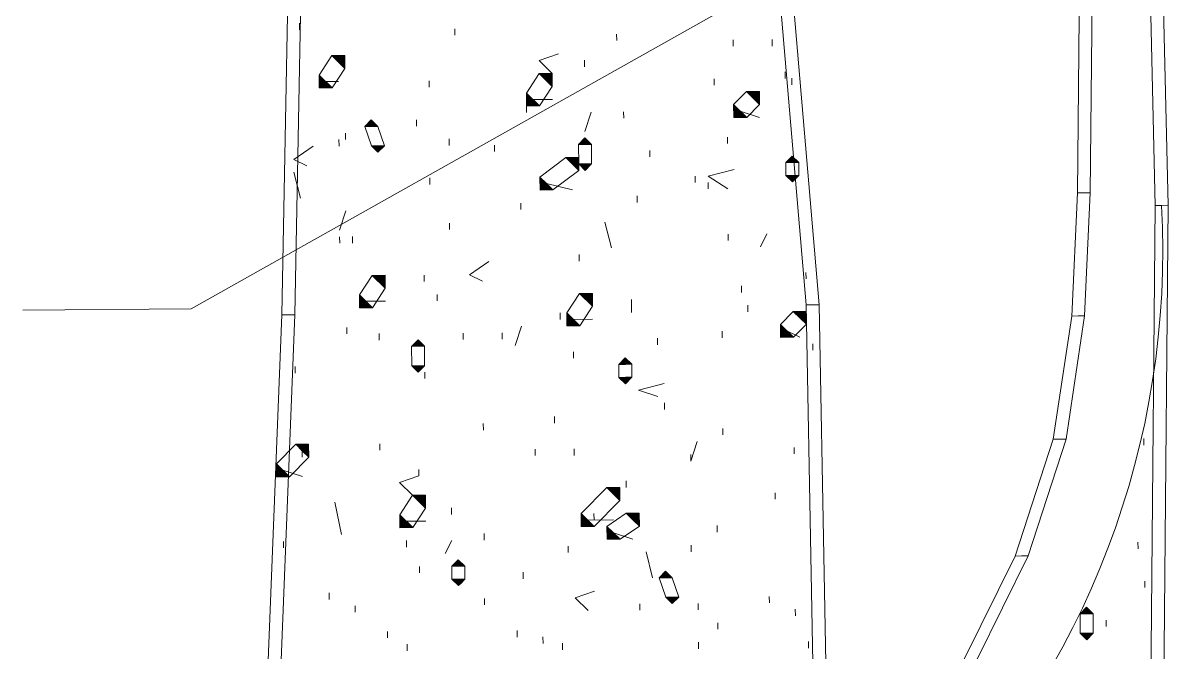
# Model space of a CAD drawing. Header units: inches. Extents: x -5728 to 15181, y 9834 to 15140.
# Drawn here: x 6630 to 6771.5, y 14816.2 to 14893.9 of the extents above; entities that cross this region are included whole.
import ezdxf

# ---------------------------------------------------------------- set-up
doc = ezdxf.new("R2010")
doc.units = ezdxf.units.IN
doc.header["$MEASUREMENT"] = 0
doc.linetypes.add('IMPORT-DASHEDX2 _4_', pattern=[0.1125, 0.075, -0.0375])
for name, color, linetype, lineweight in [('PDF_Geometry', 1, 'Continuous', 9), ('PDF_Solid Fills', 1, 'Continuous', 9), ('site plan converted for PDF_dwg', 1, 'Continuous', 9)]:
    doc.layers.add(name, color=color, linetype=linetype, lineweight=lineweight)

# ---------------------------------------------------------------- blocks, each defined once
blk = doc.blocks.new('site plan converted for PDF_dwg-1480341-SITE PLAN')
at = {"layer": 'PDF_Solid Fills'}
for points in [[(4559.32, 5008.2), (4557.72, 5009.8), (4559.32, 5009.8)], [(4556.12, 5005.8), (4556.12, 5007.4), (4557.72, 5005.8)], [(4584.92, 5005.8), (4583.32, 5007.4), (4584.92, 5007.4)], [(4581.72, 5003.4), (4581.72, 5005), (4583.32, 5003.4)], [(4610.52, 5003.4), (4608.92, 5005), (4610.52, 5005)], [(4607.32, 5001.8), (4607.32, 5003.4), (4608.92, 5001.8)], [(4561.72, 5001), (4562.52, 5001.8), (4563.32, 5001), (4562.52, 5001)], [(4563.32, 4997.8), (4562.52, 4998.6), (4564.12, 4998.6)], [(4588.12, 4998.6), (4588.92, 4999.4), (4589.72, 4998.6), (4588.92, 4998.6)], [(4588.12, 4995.4), (4586.52, 4997), (4588.12, 4997)], [(4613.72, 4996.2), (4614.52, 4997), (4615.32, 4996.2), (4614.52, 4996.2)], [(4588.92, 4995.4), (4588.12, 4996.2), (4589.72, 4996.2)], [(4583.32, 4993), (4583.32, 4994.6), (4584.92, 4993)], [(4614.52, 4993.8), (4613.72, 4994.6), (4615.32, 4994.6)], [(4564.12, 4981), (4562.52, 4982.6), (4564.12, 4982.6)], [(4560.92, 4978.6), (4560.92, 4980.2), (4562.52, 4978.6)], [(4589.72, 4978.6), (4588.12, 4980.2), (4589.72, 4980.2)], [(4586.52, 4976.2), (4586.52, 4977.8), (4588.12, 4976.2)], [(4616.12, 4976.2), (4614.52, 4977.8), (4616.12, 4977.8)], [(4612.92, 4974.6), (4612.92, 4976.2), (4614.52, 4974.6)], [(4567.32, 4973.8), (4568.12, 4974.6), (4568.92, 4973.8), (4568.12, 4973.8)], [(4592.92, 4971.4), (4593.72, 4972.2), (4594.52, 4971.4), (4593.72, 4971.4)], [(4568.12, 4970.6), (4567.32, 4971.4), (4568.92, 4971.4)], [(4593.72, 4969), (4592.92, 4969.8), (4594.52, 4969.8)], [(4554.52, 4960.2), (4552.92, 4961.8), (4554.52, 4961.8)], [(4550.52, 4957.8), (4550.52, 4959.4), (4552.12, 4957.8)], [(4592.92, 4954.6), (4591.32, 4956.2), (4592.92, 4956.2)], [(4568.92, 4953.8), (4567.32, 4955.4), (4568.92, 4955.4)], [(4565.72, 4951.4), (4565.72, 4953), (4567.32, 4951.4)], [(4588.12, 4951.4), (4588.12, 4953), (4589.72, 4951.4)], [(4595.32, 4951.4), (4593.72, 4953), (4595.32, 4953)], [(4591.32, 4949.8), (4591.32, 4951.4), (4592.92, 4949.8)], [(4572.12, 4946.6), (4572.92, 4947.4), (4573.72, 4946.6), (4572.92, 4946.6)], [(4572.92, 4944.2), (4572.12, 4945), (4573.72, 4945), (4573.24, 4944.52)], [(4597.72, 4945), (4598.52, 4945.8), (4599.32, 4945), (4598.52, 4945)], [(4599.32, 4941.8), (4598.52, 4942.6), (4600.12, 4942.6)], [(4649.72, 4940.2), (4650.52, 4941), (4651.32, 4940.2), (4650.52, 4940.2)], [(4650.52, 4937), (4649.72, 4937.8), (4651.32, 4937.8)]]:
    blk.add_hatch(color=147, dxfattribs=at).paths.add_polyline_path(points, flags=0)
at = {"layer": 'PDF_Geometry', "color": 155, "lineweight": 15}
for p, q in [((4553.72, 5013.8), (4553.72, 5013)), ((4572.92, 5013), (4572.92, 5012.2)), ((4592.92, 5012.2), (4592.92, 5011.4)), ((4607.32, 5011.4), (4607.32, 5010.6)), ((4612.12, 5011.4), (4612.12, 5010.6)), ((4588.92, 5009), (4588.92, 5008.2)), ((4613.72, 5007.4), (4613.72, 5006.6)), ((4556.92, 5006.6), (4558.52, 5006.6)), ((4569.72, 5006.6), (4569.72, 5005.8)), ((4604.92, 5006.6), (4604.92, 5005.8)), ((4614.52, 5006.6), (4614.52, 5005.8)), ((4582.52, 5004.2), (4584.92, 5004.2)), ((4581.72, 5003.4), (4581.72, 5002.6)), ((4568.12, 5001.8), (4568.12, 5001)), ((4588.92, 5000.2), (4589.72, 5002.6)), ((4593.72, 5002.6), (4593.72, 5001.8)), ((4608.12, 5002.6), (4610.52, 5001.8)), ((4559.32, 5000.2), (4559.32, 4999.4)), ((4558.52, 4999.4), (4558.52, 4998.6)), ((4572.12, 4999.4), (4572.12, 4998.6)), ((4577.72, 4998.6), (4577.72, 4997.8)), ((4606.52, 4999.4), (4606.52, 4998.6)), ((4588.12, 4997), (4588.12, 4996.2)), ((4596.92, 4997.8), (4596.92, 4997)), ((4553.72, 4992.2), (4552.92, 4995.4)), ((4569.72, 4994.6), (4569.72, 4993.8)), ((4602.52, 4994.6), (4602.52, 4993.8)), ((4584.12, 4993.8), (4587.32, 4993)), ((4604.12, 4993.8), (4604.12, 4993)), ((4580.92, 4991.4), (4580.92, 4990.6)), ((4595.32, 4992.2), (4595.32, 4991.4)), ((4558.52, 4988.2), (4559.32, 4990.6)), ((4572.12, 4989), (4572.12, 4988.2)), ((4592.12, 4985.8), (4591.32, 4989)), ((4558.52, 4987.4), (4558.52, 4986.6)), ((4560.12, 4987.4), (4560.12, 4986.6)), ((4606.52, 4987.4), (4606.52, 4986.6)), ((4610.52, 4985.8), (4611.32, 4987.4)), ((4588.12, 4985), (4588.12, 4984.2)), ((4568.92, 4982.6), (4568.92, 4981.8)), ((4616.12, 4982.6), (4616.12, 4981.8)), ((4570.52, 4980.2), (4570.52, 4979.4)), ((4608.12, 4981), (4608.12, 4980.2)), ((4561.72, 4979.4), (4564.12, 4979.4)), ((4589.72, 4979.4), (4589.72, 4978.6)), ((4608.92, 4978.6), (4608.92, 4977.8)), ((4585.72, 4977.8), (4585.72, 4977)), ((4559.32, 4976.2), (4559.32, 4975.4)), ((4580.12, 4973.8), (4580.92, 4976.2)), ((4587.32, 4977), (4589.72, 4977)), ((4563.32, 4975.4), (4563.32, 4974.6)), ((4573.72, 4975.4), (4573.72, 4974.6)), ((4578.52, 4975.4), (4578.52, 4974.6)), ((4597.72, 4974.6), (4597.72, 4973.8)), ((4605.72, 4975.4), (4605.72, 4974.6)), ((4613.72, 4975.4), (4615.32, 4974.6)), ((4587.32, 4973), (4587.32, 4972.2)), ((4616.92, 4973.8), (4616.92, 4973)), ((4552.92, 4971.4), (4552.92, 4970.6)), ((4568.92, 4970.6), (4568.92, 4969.8)), ((4598.52, 4966.6), (4598.52, 4965.8)), ((4584.92, 4965), (4584.92, 4964.2)), ((4576.12, 4964.2), (4576.12, 4963.4)), ((4605.72, 4963.4), (4605.72, 4962.6)), ((4563.32, 4961.8), (4563.32, 4961)), ((4657.72, 4961.8), (4657.72, 4961)), ((4553.72, 4961), (4553.72, 4960.2)), ((4582.52, 4961), (4582.52, 4960.2)), ((4587.32, 4961), (4587.32, 4960.2)), ((4614.52, 4961), (4614.52, 4960.2)), ((4551.32, 4958.6), (4553.72, 4957.8)), ((4593.72, 4957), (4593.72, 4956.2)), ((4558.52, 4950.6), (4557.72, 4954.6)), ((4612.12, 4955.4), (4612.12, 4954.6)), ((4572.12, 4953.8), (4572.12, 4953)), ((4566.52, 4952.2), (4568.92, 4952.2)), ((4588.92, 4952.2), (4592.12, 4952.2)), ((4589.72, 4953), (4589.72, 4952.2)), ((4576.12, 4950.6), (4576.12, 4949.8)), ((4592.12, 4950.6), (4594.52, 4949.8)), ((4604.92, 4951.4), (4604.92, 4950.6)), ((4551.32, 4949.8), (4551.32, 4949)), ((4566.52, 4949.8), (4566.52, 4949)), ((4571.32, 4948.2), (4572.12, 4949.8)), ((4586.52, 4949), (4586.52, 4948.2)), ((4601.72, 4949), (4601.72, 4948.2)), ((4656.92, 4949), (4656.92, 4948.2)), ((4596.92, 4945), (4596.12, 4948.2)), ((4568.12, 4946.6), (4568.12, 4945.8)), ((4580.92, 4945.8), (4580.92, 4945)), ((4556.92, 4943.4), (4556.92, 4942.6)), ((4657.72, 4944.2), (4657.72, 4943.4)), ((4560.12, 4941.8), (4560.12, 4941)), ((4576.12, 4942.6), (4576.12, 4941.8)), ((4595.32, 4941.8), (4595.32, 4941)), ((4602.52, 4941.8), (4602.52, 4941)), ((4611.32, 4942.6), (4611.32, 4941.8)), ((4614.52, 4941), (4614.52, 4940.2)), ((4604.92, 4939.4), (4604.92, 4938.6)), ((4652.92, 4939.4), (4652.92, 4938.6)), ((4564.12, 4938.6), (4564.12, 4937.8)), ((4580.12, 4938.6), (4580.12, 4937.8)), ((4583.32, 4937.8), (4583.32, 4937)), ((4566.52, 4937), (4566.52, 4936.2)), ((4585.72, 4937), (4585.72, 4936.2)), ((4602.52, 4937), (4602.52, 4936.2)), ((4616.12, 4937), (4616.12, 4936.2))]:
    blk.add_line(p, q, dxfattribs=at)
at = {"layer": 'PDF_Geometry', "color": 147, "flags": 128}
for points in [[(4552.12, 4977.8), (4552.92, 4977.8), (4554.52, 5041), (4552.92, 5041), (4551.32, 4977.8)], [(4650.52, 4992.2), (4651.32, 4992.2), (4652.12, 5040.2), (4650.52, 5040.2), (4649.72, 4992.2)], [(4616.92, 4978.6), (4617.72, 4978.6), (4612.92, 5039.4), (4611.32, 5039.4), (4616.12, 4978.6)], [(4660.12, 4990.6), (4660.92, 4990.6), (4660.12, 5039.4), (4658.52, 5039.4), (4659.32, 4990.6)], [(4649.72, 4977), (4650.52, 4977), (4651.32, 4992.2), (4649.72, 4992.2), (4648.92, 4977)], [(4650.52, 4378.6), (4651.32, 4378.6), (4660.92, 4990.6), (4659.32, 4990.6), (4649.72, 4378.6)], [(4647.32, 4961.8), (4648.12, 4961.8), (4650.52, 4977), (4648.92, 4977), (4646.52, 4961.8)], [(4642.52, 4947.4), (4643.32, 4947.4), (4648.12, 4961.8), (4646.52, 4961.8), (4641.72, 4947.4)]]:
    blk.add_lwpolyline(points, close=True, dxfattribs=at)
at = {"layer": 'PDF_Geometry', "color": 155, "lineweight": 15, "flags": 128}
for points in [[(4651.32, 5040.2), (4540.12, 4978.6), (4519.32, 4978.6)], [(4584.92, 5007.4), (4583.32, 5009), (4585.72, 5009.8)], [(4554.52, 4996.2), (4552.92, 4997), (4555.32, 4998.6)], [(4606.52, 4993), (4604.12, 4994.6), (4607.32, 4995.4)], [(4576.12, 4981.8), (4574.52, 4982.6), (4576.92, 4984.2)], [(4594.52, 4979.4), (4594.52, 4978.6), (4594.52, 4977.8)], [(4597.72, 4967.4), (4595.32, 4968.2), (4598.52, 4969)], [(4601.72, 4960.2), (4601.72, 4959.4), (4602.52, 4961.8)], [(4567.32, 4955.4), (4565.72, 4957), (4568.12, 4957.8), (4568.12, 4958.6)], [(4588.92, 4941), (4587.32, 4942.6), (4589.72, 4943.4)]]:
    blk.add_lwpolyline(points, dxfattribs=at)
at = {"layer": 'PDF_Geometry', "color": 147, "flags": 128}
for points in [[(4557.72, 5005.8), (4559.32, 5008.2), (4558.52, 5009), (4557.72, 5009.8), (4556.12, 5007.4), (4556.92, 5006.6), (4557.72, 5005.8), (4556.12, 5005.8), (4556.12, 5007.4)], [(4557.72, 5009.8), (4559.32, 5009.8), (4559.32, 5008.2)], [(4583.32, 5003.4), (4584.92, 5005.8), (4584.12, 5006.6), (4583.32, 5007.4), (4581.72, 5005), (4582.52, 5004.2), (4583.32, 5003.4), (4581.72, 5003.4), (4581.72, 5005)], [(4583.32, 5007.4), (4584.92, 5007.4), (4584.92, 5005.8)], [(4608.92, 5001.8), (4610.52, 5003.4), (4609.72, 5004.2), (4608.92, 5005), (4607.32, 5003.4), (4608.12, 5002.6), (4608.92, 5001.8), (4607.32, 5001.8), (4607.32, 5003.4)], [(4608.92, 5005), (4610.52, 5005), (4610.52, 5003.4)], [(4561.72, 5001), (4562.52, 5001.8), (4563.32, 5001)], [(4564.12, 4998.6), (4563.32, 5001), (4561.72, 5001), (4562.52, 4998.6), (4563.32, 4998.6), (4564.12, 4998.6), (4563.32, 4997.8), (4562.52, 4998.6)], [(4588.12, 4998.6), (4588.92, 4999.4), (4589.72, 4998.6)], [(4589.72, 4996.2), (4589.72, 4998.6), (4588.12, 4998.6), (4588.12, 4996.2), (4588.92, 4996.2), (4589.72, 4996.2), (4588.92, 4995.4), (4588.12, 4996.2)], [(4584.92, 4993), (4588.12, 4995.4), (4587.32, 4996.2), (4586.52, 4997), (4583.32, 4994.6), (4584.12, 4993.8), (4584.92, 4993), (4583.32, 4993), (4583.32, 4994.6)], [(4586.52, 4997), (4588.12, 4997), (4588.12, 4995.4)], [(4613.72, 4996.2), (4614.52, 4997), (4615.32, 4996.2)], [(4615.32, 4994.6), (4615.32, 4996.2), (4613.72, 4996.2), (4613.72, 4994.6), (4614.52, 4994.6), (4615.32, 4994.6), (4614.52, 4993.8), (4613.72, 4994.6)], [(4562.52, 4978.6), (4564.12, 4981), (4563.32, 4981.8), (4562.52, 4982.6), (4560.92, 4980.2), (4561.72, 4979.4), (4562.52, 4978.6), (4560.92, 4978.6), (4560.92, 4980.2)], [(4562.52, 4982.6), (4564.12, 4982.6), (4564.12, 4981)], [(4588.12, 4976.2), (4589.72, 4978.6), (4588.92, 4979.4), (4588.12, 4980.2), (4586.52, 4977.8), (4587.32, 4977), (4588.12, 4976.2), (4586.52, 4976.2), (4586.52, 4977.8)], [(4588.12, 4980.2), (4589.72, 4980.2), (4589.72, 4978.6)], [(4618.52, 4912.2), (4617.72, 4978.6), (4616.12, 4978.6), (4616.92, 4912.2), (4617.72, 4912.2), (4618.52, 4912.2), (4617.72, 4911.4), (4616.92, 4912.2)], [(4548.92, 4891.4), (4552.92, 4977.8), (4551.32, 4977.8), (4547.32, 4891.4), (4548.12, 4891.4), (4548.92, 4891.4), (4548.12, 4890.6), (4547.32, 4891.4)], [(4614.52, 4974.6), (4616.12, 4976.2), (4615.32, 4977), (4614.52, 4977.8), (4612.92, 4976.2), (4613.72, 4975.4), (4614.52, 4974.6), (4612.92, 4974.6), (4612.92, 4976.2)], [(4614.52, 4977.8), (4616.12, 4977.8), (4616.12, 4976.2)], [(4567.32, 4973.8), (4568.12, 4974.6), (4568.92, 4973.8)], [(4568.92, 4971.4), (4568.92, 4973.8), (4567.32, 4973.8), (4567.32, 4971.4), (4568.12, 4971.4), (4568.92, 4971.4), (4568.12, 4970.6), (4567.32, 4971.4)], [(4592.92, 4971.4), (4593.72, 4972.2), (4594.52, 4971.4)], [(4594.52, 4969.8), (4594.52, 4971.4), (4592.92, 4971.4), (4592.92, 4969.8), (4593.72, 4969.8), (4594.52, 4969.8), (4593.72, 4969), (4592.92, 4969.8)], [(4552.12, 4957.8), (4554.52, 4960.2), (4553.72, 4961), (4552.92, 4961.8), (4550.52, 4959.4), (4551.32, 4958.6), (4552.12, 4957.8), (4550.52, 4957.8), (4550.52, 4959.4)], [(4552.92, 4961.8), (4554.52, 4961.8), (4554.52, 4960.2)], [(4589.72, 4951.4), (4592.92, 4954.6), (4592.12, 4955.4), (4591.32, 4956.2), (4588.12, 4953), (4588.92, 4952.2), (4589.72, 4951.4), (4588.12, 4951.4), (4588.12, 4953)], [(4591.32, 4956.2), (4592.92, 4956.2), (4592.92, 4954.6)], [(4567.32, 4951.4), (4568.92, 4953.8), (4568.12, 4954.6), (4567.32, 4955.4), (4565.72, 4953), (4566.52, 4952.2), (4567.32, 4951.4), (4565.72, 4951.4), (4565.72, 4953)], [(4567.32, 4955.4), (4568.92, 4955.4), (4568.92, 4953.8)], [(4592.92, 4949.8), (4595.32, 4951.4), (4594.52, 4952.2), (4593.72, 4953), (4591.32, 4951.4), (4592.12, 4950.6), (4592.92, 4949.8), (4591.32, 4949.8), (4591.32, 4951.4)], [(4593.72, 4953), (4595.32, 4953), (4595.32, 4951.4)], [(4572.12, 4946.6), (4572.92, 4947.4), (4573.72, 4946.6)], [(4573.72, 4945), (4573.72, 4946.6), (4572.12, 4946.6), (4572.12, 4945), (4572.92, 4945), (4573.72, 4945), (4572.92, 4944.2), (4572.12, 4945)], [(4636.92, 4934.6), (4643.32, 4947.4), (4641.72, 4947.4), (4635.32, 4934.6), (4636.12, 4934.6), (4636.92, 4934.6), (4636.92, 4933.8)], [(4597.72, 4945), (4598.52, 4945.8), (4599.32, 4945)], [(4600.12, 4942.6), (4599.32, 4945), (4597.72, 4945), (4598.52, 4942.6), (4599.32, 4942.6), (4600.12, 4942.6), (4599.32, 4941.8), (4598.52, 4942.6)], [(4649.72, 4940.2), (4650.52, 4941), (4651.32, 4940.2)], [(4651.32, 4937.8), (4651.32, 4940.2), (4649.72, 4940.2), (4649.72, 4937.8), (4650.52, 4937.8), (4651.32, 4937.8), (4650.52, 4937), (4649.72, 4937.8)]]:
    blk.add_lwpolyline(points, dxfattribs=at)
at = {"layer": 'PDF_Geometry', "color": 155, "lineweight": 15}
blk.add_arc((4556.94, 4985.74), 103.29, 266.8815, 2.6956, dxfattribs=at)
at = {"layer": 'PDF_Solid Fills', "color": 147}
for p, q in [((4559.32, 5008.2), (4557.72, 5009.8)), ((4557.72, 5009.8), (4559.32, 5009.8)), ((4559.32, 5009.8), (4559.32, 5008.2)), ((4556.12, 5005.8), (4556.12, 5007.4)), ((4556.12, 5007.4), (4557.72, 5005.8)), ((4584.92, 5005.8), (4583.32, 5007.4)), ((4583.32, 5007.4), (4584.92, 5007.4)), ((4584.92, 5007.4), (4584.92, 5005.8)), ((4557.72, 5005.8), (4556.12, 5005.8)), ((4581.72, 5003.4), (4581.72, 5005)), ((4581.72, 5005), (4583.32, 5003.4)), ((4610.52, 5003.4), (4608.92, 5005)), ((4608.92, 5005), (4610.52, 5005)), ((4610.52, 5005), (4610.52, 5003.4)), ((4583.32, 5003.4), (4581.72, 5003.4)), ((4607.32, 5001.8), (4607.32, 5003.4)), ((4607.32, 5003.4), (4608.92, 5001.8)), ((4561.72, 5001), (4562.52, 5001.8)), ((4562.52, 5001.8), (4563.32, 5001)), ((4608.92, 5001.8), (4607.32, 5001.8)), ((4562.52, 5001), (4561.72, 5001)), ((4563.32, 5001), (4562.52, 5001)), ((4563.32, 4997.8), (4562.52, 4998.6)), ((4562.52, 4998.6), (4564.12, 4998.6)), ((4564.12, 4998.6), (4563.32, 4997.8)), ((4588.12, 4998.6), (4588.92, 4999.4)), ((4588.92, 4998.6), (4588.12, 4998.6)), ((4588.92, 4999.4), (4589.72, 4998.6)), ((4589.72, 4998.6), (4588.92, 4998.6)), ((4588.12, 4995.4), (4586.52, 4997)), ((4586.52, 4997), (4588.12, 4997)), ((4588.12, 4997), (4588.12, 4995.4)), ((4613.72, 4996.2), (4614.52, 4997)), ((4614.52, 4997), (4615.32, 4996.2)), ((4588.92, 4995.4), (4588.12, 4996.2)), ((4588.12, 4996.2), (4589.72, 4996.2)), ((4589.72, 4996.2), (4588.92, 4995.4)), ((4614.52, 4996.2), (4613.72, 4996.2)), ((4615.32, 4996.2), (4614.52, 4996.2)), ((4583.32, 4993), (4583.32, 4994.6)), ((4583.32, 4994.6), (4584.92, 4993)), ((4614.52, 4993.8), (4613.72, 4994.6)), ((4613.72, 4994.6), (4615.32, 4994.6)), ((4615.32, 4994.6), (4614.52, 4993.8)), ((4584.92, 4993), (4583.32, 4993)), ((4564.12, 4981), (4562.52, 4982.6)), ((4562.52, 4982.6), (4564.12, 4982.6)), ((4564.12, 4982.6), (4564.12, 4981)), ((4560.92, 4978.6), (4560.92, 4980.2)), ((4560.92, 4980.2), (4562.52, 4978.6)), ((4589.72, 4978.6), (4588.12, 4980.2)), ((4588.12, 4980.2), (4589.72, 4980.2)), ((4589.72, 4980.2), (4589.72, 4978.6)), ((4562.52, 4978.6), (4560.92, 4978.6)), ((4586.52, 4976.2), (4586.52, 4977.8)), ((4586.52, 4977.8), (4588.12, 4976.2)), ((4616.12, 4976.2), (4614.52, 4977.8)), ((4614.52, 4977.8), (4616.12, 4977.8)), ((4616.12, 4977.8), (4616.12, 4976.2)), ((4588.12, 4976.2), (4586.52, 4976.2)), ((4612.92, 4974.6), (4612.92, 4976.2)), ((4612.92, 4976.2), (4614.52, 4974.6)), ((4567.32, 4973.8), (4568.12, 4974.6)), ((4568.12, 4974.6), (4568.92, 4973.8)), ((4614.52, 4974.6), (4612.92, 4974.6)), ((4568.12, 4973.8), (4567.32, 4973.8)), ((4568.92, 4973.8), (4568.12, 4973.8)), ((4592.92, 4971.4), (4593.72, 4972.2)), ((4593.72, 4972.2), (4594.52, 4971.4)), ((4568.12, 4970.6), (4567.32, 4971.4)), ((4567.32, 4971.4), (4568.92, 4971.4)), ((4568.92, 4971.4), (4568.12, 4970.6)), ((4593.72, 4971.4), (4592.92, 4971.4)), ((4594.52, 4971.4), (4593.72, 4971.4)), ((4593.72, 4969), (4592.92, 4969.8)), ((4592.92, 4969.8), (4594.52, 4969.8)), ((4594.52, 4969.8), (4593.72, 4969)), ((4554.52, 4960.2), (4552.92, 4961.8)), ((4552.92, 4961.8), (4554.52, 4961.8)), ((4554.52, 4961.8), (4554.52, 4960.2)), ((4550.52, 4957.8), (4550.52, 4959.4)), ((4550.52, 4959.4), (4552.12, 4957.8)), ((4552.12, 4957.8), (4550.52, 4957.8)), ((4592.92, 4954.6), (4591.32, 4956.2)), ((4591.32, 4956.2), (4592.92, 4956.2)), ((4592.92, 4956.2), (4592.92, 4954.6)), ((4568.92, 4953.8), (4567.32, 4955.4)), ((4567.32, 4955.4), (4568.92, 4955.4)), ((4568.92, 4955.4), (4568.92, 4953.8)), ((4565.72, 4951.4), (4565.72, 4953)), ((4565.72, 4953), (4567.32, 4951.4)), ((4588.12, 4951.4), (4588.12, 4953)), ((4588.12, 4953), (4589.72, 4951.4)), ((4595.32, 4951.4), (4593.72, 4953)), ((4593.72, 4953), (4595.32, 4953)), ((4595.32, 4953), (4595.32, 4951.4)), ((4567.32, 4951.4), (4565.72, 4951.4)), ((4589.72, 4951.4), (4588.12, 4951.4)), ((4591.32, 4949.8), (4591.32, 4951.4)), ((4591.32, 4951.4), (4592.92, 4949.8)), ((4592.92, 4949.8), (4591.32, 4949.8)), ((4572.12, 4946.6), (4572.92, 4947.4)), ((4572.92, 4946.6), (4572.12, 4946.6)), ((4572.92, 4947.4), (4573.72, 4946.6)), ((4573.72, 4946.6), (4572.92, 4946.6)), ((4572.92, 4944.2), (4572.12, 4945)), ((4572.12, 4945), (4573.72, 4945)), ((4573.72, 4945), (4573.24, 4944.52)), ((4597.72, 4945), (4598.52, 4945.8)), ((4598.52, 4945), (4597.72, 4945)), ((4598.52, 4945.8), (4599.32, 4945)), ((4599.32, 4945), (4598.52, 4945)), ((4573.24, 4944.52), (4572.92, 4944.2)), ((4599.32, 4941.8), (4598.52, 4942.6)), ((4598.52, 4942.6), (4600.12, 4942.6)), ((4600.12, 4942.6), (4599.32, 4941.8)), ((4649.72, 4940.2), (4650.52, 4941)), ((4650.52, 4941), (4651.32, 4940.2)), ((4650.52, 4940.2), (4649.72, 4940.2)), ((4651.32, 4940.2), (4650.52, 4940.2)), ((4650.52, 4937), (4649.72, 4937.8)), ((4649.72, 4937.8), (4651.32, 4937.8)), ((4651.32, 4937.8), (4650.52, 4937))]:
    blk.add_line(p, q, dxfattribs=at)

msp = doc.modelspace()

# ---------------------------------------------------------------- block references
at = {"layer": 'site plan converted for PDF_dwg', "color": 147, "linetype": 'IMPORT-DASHEDX2 _4_', "rotation": 0.383349167194431}
msp.add_blockref('site plan converted for PDF_dwg-1480341-SITE PLAN', (2144.04, 9849.68), dxfattribs=at)

doc.saveas('drawing.dxf')
